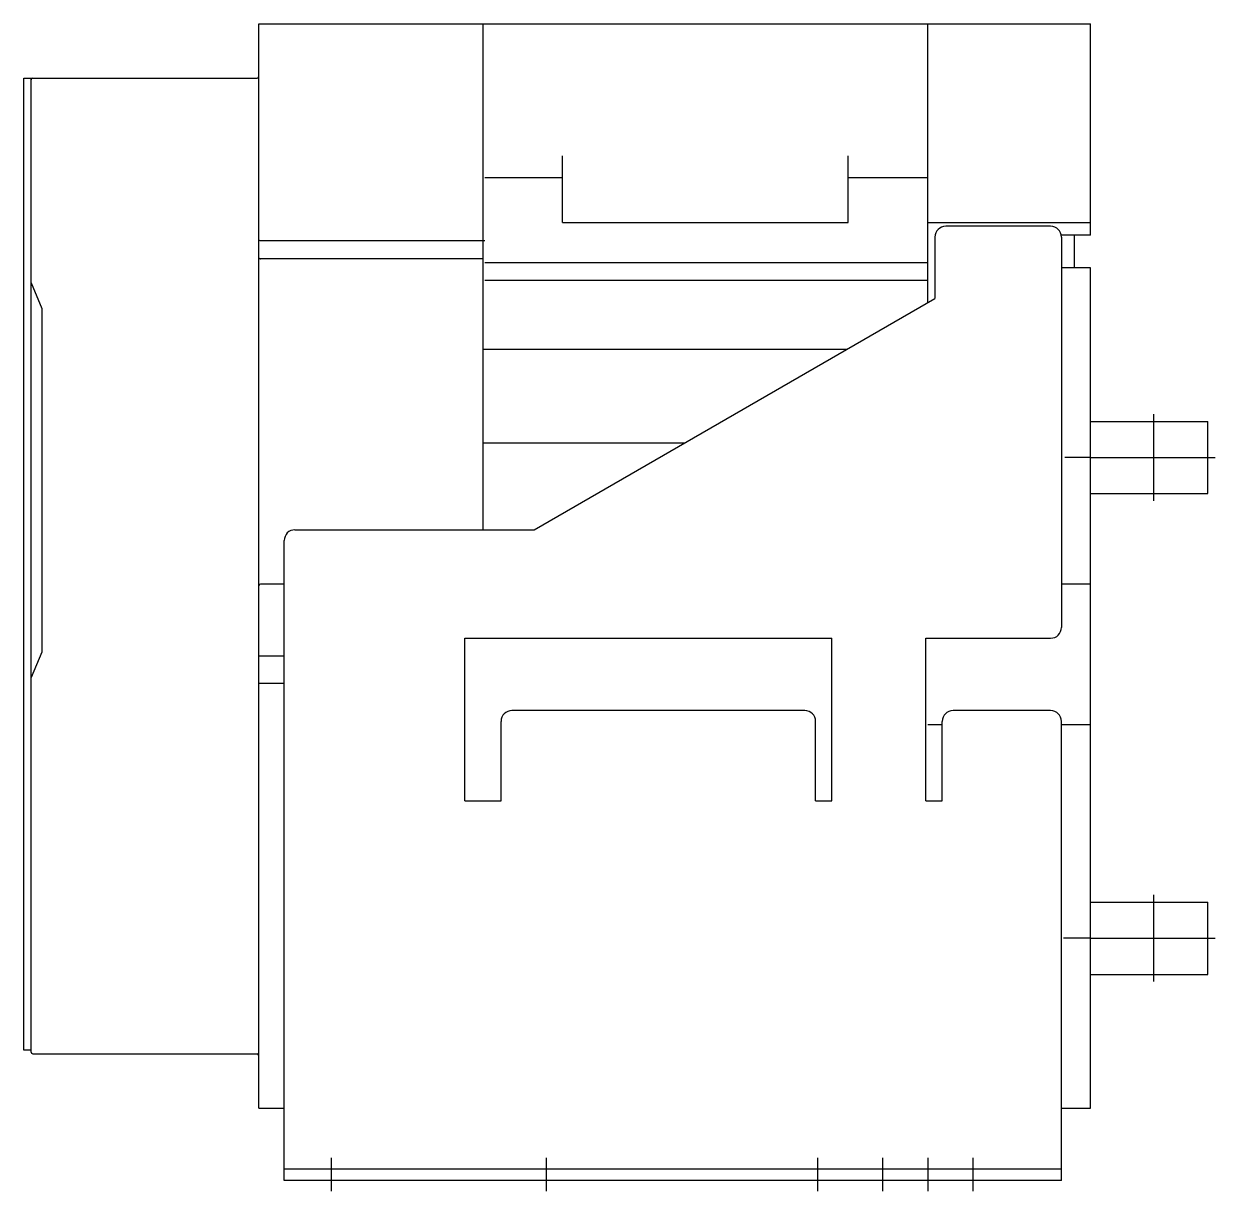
# Model space of a CAD drawing. Header units: inches. Extents: x 0 to 330, y 0 to 323.
import ezdxf

# ---------------------------------------------------------------- set-up
doc = ezdxf.new("R2010")
doc.units = ezdxf.units.IN
doc.layers.add('1', color=1, linetype='Continuous')

# ---------------------------------------------------------------- blocks, each defined once
blk = doc.blocks.new('A$C522B61E2')
at = {"linetype": 'Continuous'}
for p, q in [((65, 23), (65, 323)), ((65, 323), (295, 323)), ((127, 183), (127, 323)), ((250, 245.85), (250, 323)), ((295, 264.5), (295, 323)), ((0, 39), (0, 308)), ((0, 308), (64.5, 308)), ((2, 251.3), (2, 308)), ((149, 268), (149, 286.5)), ((228, 268), (228, 286.5)), ((127.5, 280.5), (149, 280.5)), ((228, 280.5), (250, 280.5)), ((149, 268), (228, 268)), ((250, 268), (295, 268)), ((284, 267), (255, 267)), ((252, 264), (252, 247)), ((295, 264.5), (286.96, 264.5)), ((287, 264), (287, 156)), ((290.5, 264.5), (290.5, 255.5)), ((65.5, 263), (127.5, 263)), ((127, 258), (65.5, 258)), ((127.5, 257), (250, 257)), ((295, 255.5), (287, 255.5)), ((295, 23), (295, 255.5)), ((2, 251.3), (5, 244.23)), ((2, 38.5), (2, 251.2)), ((250, 252), (127.5, 252)), ((5, 244.23), (5, 149.17)), ((141.15, 183), (252, 247)), ((127, 233), (227.75, 233)), ((182.72, 207), (127, 207)), ((75, 183), (141.15, 183)), ((72, 3), (72, 180)), ((72, 168), (65.5, 168)), ((295, 168), (287, 168)), ((122, 108), (122, 153)), ((122, 153), (223.5, 153)), ((223.5, 108), (223.5, 153)), ((249.5, 108), (249.5, 153)), ((249.5, 153), (284, 153)), ((5, 149.17), (2, 142.1)), ((72, 148), (65, 148)), ((72, 140.5), (65, 140.5)), ((216, 133), (135, 133)), ((284, 133), (257, 133)), ((132, 108), (132, 130)), ((219, 108), (219, 130)), ((254, 129), (250, 129)), ((254, 108), (254, 130)), ((287, 3), (287, 130)), ((295, 129), (287, 129)), ((122, 108), (132, 108)), ((219, 108), (223.5, 108)), ((249.5, 108), (254, 108)), ((2, 39), (0, 39)), ((2.5, 38), (64.5, 38)), ((65, 23), (72, 23)), ((287, 23), (295, 23)), ((72, 6.2), (287, 6.2)), ((287, 3), (72, 3))]:
    blk.add_line(p, q, dxfattribs=at)
for centre, radius, start, end in [((2.5, 307.5), 0.5, 90, 180), ((64.5, 308.5), 0.5, 270, 340), ((255, 264), 3, 90, 180), ((284, 264), 3, 0, 90), ((75, 180), 3, 90, 180), ((65.5, 167.5), 0.5, 90, 180), ((284, 156), 3, 270, 0), ((135, 130), 3, 90, 180), ((216, 130), 3, 0, 90), ((257, 130), 3, 90, 180), ((284, 130), 3, 0, 90), ((2.5, 38.5), 0.5, 180, 270), ((64.5, 37.5), 0.5, 0, 90)]:
    blk.add_arc(centre, radius, start, end, dxfattribs=at)
for points in [[(65, 263.21), (65, 263.11), (65.25, 263.01), (65.41, 263), (65.5, 263)], [(65, 258.21), (65, 258.11), (65.25, 258.01), (65.41, 258), (65.5, 258)]]:
    blk.add_open_spline(points, degree=3, knots=[0, 0, 0, 0, 0.2995532, 0.5598012, 0.5598012, 0.5598012, 0.5598012], dxfattribs=at)
at = {"layer": '1'}
for p, q in [((295, 203), (287.92, 203)), ((295, 70), (287.59, 70)), ((85, 9.2), (85, 0)), ((144.5, 9.2), (144.5, 0)), ((219.5, 9.2), (219.5, 0)), ((237.5, 9.2), (237.5, 0)), ((250, 9.2), (250, 0)), ((262.5, 9.2), (262.5, 0))]:
    blk.add_line(p, q, dxfattribs=at)
blk = doc.blocks.new('A$C62482F26')
at = {"color": 7, "linetype": 'Continuous'}
for p, q in [((0, 2), (0, 22)), ((0, 22), (32.5, 22)), ((32.5, 2), (32.5, 22)), ((0, 2), (32.5, 2))]:
    blk.add_line(p, q, dxfattribs=at)
at = {"layer": '1'}
for p, q in [((17.5, 0), (17.5, 24)), ((0, 12), (34.5, 12))]:
    blk.add_line(p, q, dxfattribs=at)
blk = doc.blocks.new('hd123')
for name, p in [('A$C522B61E2', (59102.48, -8667.64)), ('A$C62482F26', (59397.48, -8476.64)), ('A$C62482F26', (59397.48, -8609.64))]:
    blk.add_blockref(name, p)

msp = doc.modelspace()

# ---------------------------------------------------------------- block references
msp.add_blockref('hd123', (-59102.48, 8667.64))

doc.saveas('drawing.dxf')
